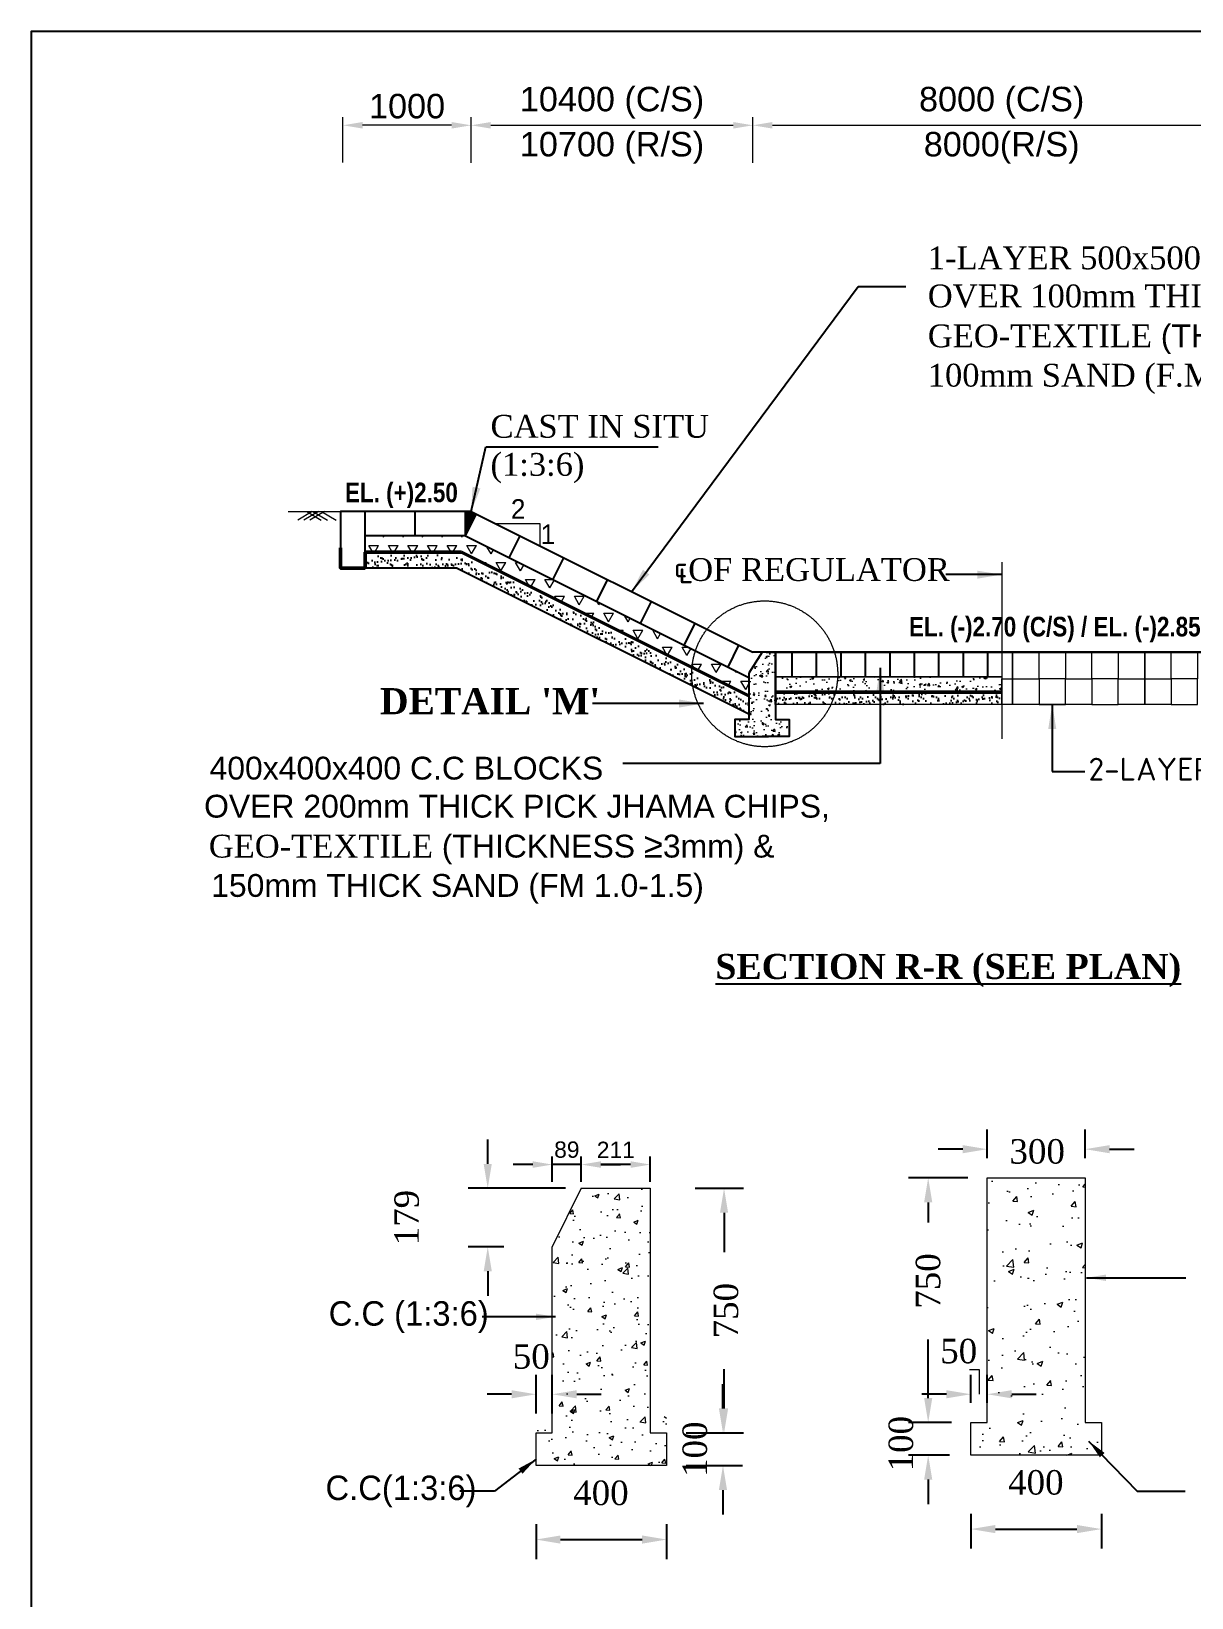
# Model space of a CAD drawing. Extents: x -426260 to 2055400, y -4304674 to -305611.
# Drawn here: x 1252806 to 1256362, y -1908443 to -1903641 of the extents above; entities that cross this region are included whole.
import ezdxf

# ---------------------------------------------------------------- set-up
doc = ezdxf.new("R2010")
doc.units = 0
doc.header["$LTSCALE"] = 300
doc.header["$MEASUREMENT"] = 0
doc.header["$PDMODE"] = 3
doc.linetypes.add('CENTER', pattern=[2, 1.25, -0.25, 0.25, -0.25])
doc.linetypes.add('DASHED', pattern=[0.75, 0.5, -0.25])
doc.layers.get('DEFPOINTS').update_dxf_attribs({"linetype": 'CONTINUOUS'})
doc.layers.add('Dim', color=7, linetype='CONTINUOUS', lineweight=9)
doc.layers.add('LINE', color=7, linetype='CONTINUOUS')
doc.styles.add('Arial', font='arial.ttf')
doc.styles.add('DIM', font='isocp3.shx')
doc.styles.add('style1', font='times.ttf')
doc.dimstyles.new('Dim_25', dxfattribs={"dimtxt": 50, "dimasz": 50, "dimexe": 25, "dimexo": 20, "dimgap": 20, "dimtad": 1, "dimdec": 0, "dimzin": 0, "dimdsep": 46, "dimtxsty": 'DIM', "dimcen": 0.09, "dimclrd": 5, "dimclre": 5, "dimclrt": 7, "dimadec": 0, "dimazin": 0, "dimtfac": 1, "dimtdec": 0, "dimtmove": 0, "dimatfit": 3, "dimfxl": 1, "dimtolj": 1, "dimtzin": 0, "dimarcsym": 0})
doc.dimstyles.get("Standard").update_dxf_attribs({"dimtxt": 75, "dimasz": 75, "dimexe": 60, "dimexo": 60, "dimgap": 100, "dimtad": 1, "dimdec": 0, "dimzin": 0, "dimdsep": 46, "dimtxsty": 'style1', "dimcen": 0.09, "dimclrd": 5, "dimclre": 5, "dimadec": 0, "dimazin": 0, "dimtfac": 1, "dimtdec": 0, "dimtofl": 0, "dimtmove": 0, "dimatfit": 3, "dimfxl": 1, "dimtolj": 1, "dimtzin": 0, "dimarcsym": 0})
pattern_1 = [(37.5, (1170992.226, -1892759.524), (-0.9449004, 28.9023565), [0, -22.8, 0, -25.5, 0, -24.375]), (7.5, (1170992.226, -1892759.524), (26.54665, 42.332191), [0, -12.3, 0, -20.55, 0, -7.875]), (327.5, (1170973.776, -1892759.524), (46.712128, 0.084886), [0, -7.5, 0, -27, 0, -35.25]), (317.5, (1170973.776, -1892759.524), (45.0919, 13.165133), [0, -3.75, 0, -17.7, 0, -20.25])]

# ---------------------------------------------------------------- blocks, each defined once
blk = doc.blocks.new('*D764')
at = {"layer": 'DEFPOINTS', "color": 0, "transparency": 16777216}
for p in [(1256035.4, -1907068.3), (1255735.4, -1907156.3), (1256035.4, -1907156.3)]:
    blk.add_point(p, dxfattribs=at)
at = {"layer": 'LINE', "color": 5, "lineweight": -2, "transparency": 16777216}
for p, q in [((1255735.4, -1907096.3), (1255735.4, -1907008.3)), ((1256035.4, -1907096.3), (1256035.4, -1907008.3)), ((1255660.4, -1907068.3), (1255585.4, -1907068.3)), ((1256110.4, -1907068.3), (1256185.4, -1907068.3))]:
    blk.add_line(p, q, dxfattribs=at)
at = {"layer": 'LINE', "color": 5, "transparency": 16777216}
for points in [[(1255660.4, -1907055.8), (1255660.4, -1907080.8), (1255735.4, -1907068.3)], [(1256110.4, -1907055.8), (1256110.4, -1907080.8), (1256035.4, -1907068.3)]]:
    blk.add_solid(points, dxfattribs=at)
at = {"layer": 'LINE', "color": 7, "lineweight": 9, "transparency": 16777216, "insert": (1255888.5, -1907075.6), "char_height": 75, "attachment_point": 5, "style": 'style1'}
blk.add_mtext('\\A1;300', dxfattribs=at)
blk = doc.blocks.new('*D765')
at = {"layer": 'DEFPOINTS', "color": 0, "transparency": 16777216}
for p in [(1255685.4, -1908126), (1256085.4, -1908126), (1256085.4, -1908233.1)]:
    blk.add_point(p, dxfattribs=at)
at = {"layer": 'LINE', "color": 5, "lineweight": -2, "transparency": 16777216}
for p, q in [((1255685.4, -1908186), (1255685.4, -1908293.1)), ((1256085.4, -1908186), (1256085.4, -1908293.1)), ((1255760.4, -1908233.1), (1256010.4, -1908233.1))]:
    blk.add_line(p, q, dxfattribs=at)
at = {"layer": 'LINE', "color": 5, "transparency": 16777216}
for points in [[(1255760.4, -1908220.6), (1255760.4, -1908245.6), (1255685.4, -1908233.1)], [(1256010.4, -1908220.6), (1256010.4, -1908245.6), (1256085.4, -1908233.1)]]:
    blk.add_solid(points, dxfattribs=at)
at = {"layer": 'LINE', "color": 7, "lineweight": 9, "transparency": 16777216, "insert": (1255884.4, -1908090.4), "char_height": 75, "attachment_point": 5, "style": 'style1'}
blk.add_mtext('\\A1;400', dxfattribs=at)
blk = doc.blocks.new('*D766')
at = {"layer": 'DEFPOINTS', "color": 0, "transparency": 16777216}
for p in [(1255685.4, -1907819.7), (1255685.4, -1907906.3), (1255735.4, -1907906.3)]:
    blk.add_point(p, dxfattribs=at)
at = {"layer": 'LINE', "color": 5, "lineweight": -2, "transparency": 16777216}
for p, q in [((1255685.4, -1907846.3), (1255685.4, -1907759.7)), ((1255735.4, -1907846.3), (1255735.4, -1907759.7)), ((1255610.4, -1907819.7), (1255535.4, -1907819.7)), ((1255810.4, -1907819.7), (1255885.4, -1907819.7))]:
    blk.add_line(p, q, dxfattribs=at)
at = {"layer": 'LINE', "color": 5, "transparency": 16777216}
for points in [[(1255610.4, -1907807.2), (1255610.4, -1907832.2), (1255685.4, -1907819.7)], [(1255810.4, -1907807.2), (1255810.4, -1907832.2), (1255735.4, -1907819.7)]]:
    blk.add_solid(points, dxfattribs=at)
at = {"layer": 'LINE', "color": 7, "lineweight": 9, "transparency": 16777216, "insert": (1255647.9, -1907687.8), "char_height": 75, "attachment_point": 5, "style": 'style1'}
blk.add_mtext('\\A1;50', dxfattribs=at)
blk = doc.blocks.new('*D767')
at = {"layer": 'DEFPOINTS', "color": 0, "transparency": 16777216}
for p in [(1255679.9, -1907906.3), (1255554.4, -1908006.3), (1255679.9, -1908006.3)]:
    blk.add_point(p, dxfattribs=at)
at = {"layer": 'LINE', "color": 5, "lineweight": -2, "transparency": 16777216}
for p, q in [((1255554.4, -1907831.3), (1255554.4, -1907756.3)), ((1255619.9, -1907906.3), (1255494.4, -1907906.3)), ((1255619.9, -1908006.3), (1255494.4, -1908006.3)), ((1255554.4, -1908081.3), (1255554.4, -1908156.3))]:
    blk.add_line(p, q, dxfattribs=at)
at = {"layer": 'LINE', "color": 5, "transparency": 16777216}
for points in [[(1255541.9, -1907831.3), (1255566.9, -1907831.3), (1255554.4, -1907906.3)], [(1255541.9, -1908081.3), (1255566.9, -1908081.3), (1255554.4, -1908006.3)]]:
    blk.add_solid(points, dxfattribs=at)
at = {"layer": 'LINE', "color": 7, "lineweight": 9, "transparency": 16777216, "insert": (1255471.1, -1907971.2), "char_height": 75, "attachment_point": 5, "rotation": 90, "style": 'style1'}
blk.add_mtext('\\A1;100', dxfattribs=at)
blk = doc.blocks.new('*D768')
at = {"layer": 'DEFPOINTS', "color": 0, "transparency": 16777216}
for p in [(1254779.8, -1907188.3), (1254928.8, -1907188.3), (1254829.8, -1907938.3)]:
    blk.add_point(p, dxfattribs=at)
at = {"layer": 'LINE', "color": 5, "lineweight": -2, "transparency": 16777216}
for p, q in [((1254839.8, -1907188.3), (1254988.8, -1907188.3)), ((1254928.8, -1907263.3), (1254928.8, -1907384.3)), ((1254928.8, -1907863.3), (1254928.8, -1907742.4)), ((1254889.8, -1907938.3), (1254988.8, -1907938.3))]:
    blk.add_line(p, q, dxfattribs=at)
at = {"layer": 'LINE', "color": 5, "transparency": 16777216}
for points in [[(1254916.3, -1907263.3), (1254941.3, -1907263.3), (1254928.8, -1907188.3)], [(1254916.3, -1907863.3), (1254941.3, -1907863.3), (1254928.8, -1907938.3)]]:
    blk.add_solid(points, dxfattribs=at)
at = {"layer": 'LINE', "color": 7, "lineweight": 9, "transparency": 16777216, "insert": (1254935, -1907563.3), "char_height": 75, "attachment_point": 5, "rotation": 90, "style": 'style1'}
blk.add_mtext('\\A1;750', dxfattribs=at)
blk = doc.blocks.new('*D769')
at = {"layer": 'DEFPOINTS', "color": 0, "transparency": 16777216}
for p in [(1254752.5, -1907938.3), (1254752.5, -1908038.3), (1254925.5, -1908038.3)]:
    blk.add_point(p, dxfattribs=at)
at = {"layer": 'LINE', "color": 5, "lineweight": -2, "transparency": 16777216}
for p, q in [((1254925.5, -1907863.3), (1254925.5, -1907788.3)), ((1254812.5, -1907938.3), (1254985.5, -1907938.3)), ((1254812.5, -1908038.3), (1254985.5, -1908038.3)), ((1254925.5, -1908113.3), (1254925.5, -1908188.3))]:
    blk.add_line(p, q, dxfattribs=at)
at = {"layer": 'LINE', "color": 5, "transparency": 16777216}
for points in [[(1254913, -1907863.3), (1254938, -1907863.3), (1254925.5, -1907938.3)], [(1254913, -1908113.3), (1254938, -1908113.3), (1254925.5, -1908038.3)]]:
    blk.add_solid(points, dxfattribs=at)
at = {"layer": 'LINE', "color": 7, "lineweight": 9, "transparency": 16777216, "insert": (1254839.5, -1907988.3), "char_height": 75, "attachment_point": 5, "rotation": 90, "style": 'style1'}
blk.add_mtext('\\A1;100', dxfattribs=at)
blk = doc.blocks.new('*D770')
at = {"layer": 'DEFPOINTS', "color": 0, "transparency": 16777216}
for p in [(1254402.5, -1907819.8), (1254352.5, -1907938.3), (1254402.5, -1907938.3)]:
    blk.add_point(p, dxfattribs=at)
at = {"layer": 'LINE', "color": 5, "lineweight": -2, "transparency": 16777216}
for p, q in [((1254352.5, -1907878.3), (1254352.5, -1907759.8)), ((1254402.5, -1907878.3), (1254402.5, -1907759.8)), ((1254277.5, -1907819.8), (1254202.5, -1907819.8)), ((1254477.5, -1907819.8), (1254552.5, -1907819.8))]:
    blk.add_line(p, q, dxfattribs=at)
at = {"layer": 'LINE', "color": 5, "transparency": 16777216}
for points in [[(1254277.5, -1907807.3), (1254277.5, -1907832.3), (1254352.5, -1907819.8)], [(1254477.5, -1907807.3), (1254477.5, -1907832.3), (1254402.5, -1907819.8)]]:
    blk.add_solid(points, dxfattribs=at)
at = {"layer": 'LINE', "color": 7, "lineweight": 9, "transparency": 16777216, "insert": (1254338.1, -1907704.3), "char_height": 75, "attachment_point": 5, "style": 'style1'}
blk.add_mtext('\\A1;50', dxfattribs=at)
blk = doc.blocks.new('*D771')
at = {"layer": 'DEFPOINTS', "color": 0, "ltscale": 50, "transparency": 16777216}
for p in [(1254491.4, -1907115.4), (1254491.4, -1907188.3), (1254702.5, -1907188.3)]:
    blk.add_point(p, dxfattribs=at)
at = {"layer": 'Dim', "color": 5, "lineweight": -2, "ltscale": 50, "transparency": 16777216}
for p, q in [((1254491.4, -1907168.3), (1254491.4, -1907090.4)), ((1254642.5, -1907115.4), (1254551.4, -1907115.4)), ((1254702.5, -1907168.3), (1254702.5, -1907090.4))]:
    blk.add_line(p, q, dxfattribs=at)
at = {"layer": 'Dim', "color": 5, "ltscale": 50, "transparency": 16777216}
for points in [[(1254551.4, -1907105.4), (1254551.4, -1907125.4), (1254491.4, -1907115.4)], [(1254642.5, -1907105.4), (1254642.5, -1907125.4), (1254702.5, -1907115.4)]]:
    blk.add_solid(points, dxfattribs=at)
at = {"layer": 'Dim', "color": 7, "ltscale": 50, "transparency": 16777216, "insert": (1254597, -1907070.3), "char_height": 50, "attachment_point": 5, "style": 'Arial'}
blk.add_mtext('\\A1;211', dxfattribs=at)
blk = doc.blocks.new('*D772')
at = {"layer": 'DEFPOINTS', "color": 0, "ltscale": 50, "transparency": 16777216}
for p in [(1254402.5, -1907115.4), (1254402.5, -1907188.3), (1254491.4, -1907188.3)]:
    blk.add_point(p, dxfattribs=at)
at = {"layer": 'Dim', "color": 5, "lineweight": -2, "ltscale": 50, "transparency": 16777216}
for p, q in [((1254342.5, -1907115.4), (1254282.5, -1907115.4)), ((1254402.5, -1907168.3), (1254402.5, -1907090.4)), ((1254491.4, -1907115.4), (1254402.5, -1907115.4)), ((1254491.4, -1907168.3), (1254491.4, -1907090.4)), ((1254551.4, -1907115.4), (1254611.4, -1907115.4))]:
    blk.add_line(p, q, dxfattribs=at)
at = {"layer": 'Dim', "color": 5, "ltscale": 50, "transparency": 16777216}
for points in [[(1254342.5, -1907105.4), (1254342.5, -1907125.4), (1254402.5, -1907115.4)], [(1254551.4, -1907105.4), (1254551.4, -1907125.4), (1254491.4, -1907115.4)]]:
    blk.add_solid(points, dxfattribs=at)
at = {"layer": 'Dim', "color": 7, "ltscale": 50, "transparency": 16777216, "insert": (1254447, -1907069.9), "char_height": 50, "attachment_point": 5, "style": 'Arial'}
blk.add_mtext('\\A1;89', dxfattribs=at)
blk = doc.blocks.new('*D773')
at = {"layer": 'DEFPOINTS', "color": 0, "transparency": 16777216}
for p in [(1254503.2, -1907188.3), (1254204.6, -1907367.8), (1254314.3, -1907367.8)]:
    blk.add_point(p, dxfattribs=at)
at = {"layer": 'LINE', "color": 5, "lineweight": -2, "transparency": 16777216}
for p, q in [((1254204.6, -1907113.3), (1254204.6, -1907038.3)), ((1254443.2, -1907188.3), (1254144.6, -1907188.3)), ((1254254.3, -1907367.8), (1254144.6, -1907367.8)), ((1254204.6, -1907442.8), (1254204.6, -1907517.8))]:
    blk.add_line(p, q, dxfattribs=at)
at = {"layer": 'LINE', "color": 5, "transparency": 16777216}
for points in [[(1254192.1, -1907113.3), (1254217.1, -1907113.3), (1254204.6, -1907188.3)], [(1254192.1, -1907442.8), (1254217.1, -1907442.8), (1254204.6, -1907367.8)]]:
    blk.add_solid(points, dxfattribs=at)
at = {"layer": 'LINE', "color": 7, "lineweight": 9, "transparency": 16777216, "insert": (1253956.4, -1907278.1), "char_height": 75, "attachment_point": 5, "rotation": 90, "style": 'style1'}
blk.add_mtext('\\A1;179', dxfattribs=at)
blk = doc.blocks.new('*D796')
at = {"layer": 'DEFPOINTS', "color": 0, "transparency": 16777216}
for p in [(1255554.4, -1907156.3), (1255735.4, -1907156.3), (1255685.4, -1907906.3)]:
    blk.add_point(p, dxfattribs=at)
at = {"layer": 'LINE', "color": 5, "lineweight": -2, "transparency": 16777216}
for p, q in [((1255675.4, -1907156.3), (1255494.4, -1907156.3)), ((1255554.4, -1907231.3), (1255554.4, -1907293.4)), ((1255554.4, -1907831.3), (1255554.4, -1907651.4)), ((1255625.4, -1907906.3), (1255494.4, -1907906.3))]:
    blk.add_line(p, q, dxfattribs=at)
at = {"layer": 'LINE', "color": 5, "transparency": 16777216}
for points in [[(1255541.9, -1907231.3), (1255566.9, -1907231.3), (1255554.4, -1907156.3)], [(1255541.9, -1907831.3), (1255566.9, -1907831.3), (1255554.4, -1907906.3)]]:
    blk.add_solid(points, dxfattribs=at)
at = {"layer": 'LINE', "color": 7, "lineweight": 9, "transparency": 16777216, "insert": (1255554.4, -1907472.4), "char_height": 75, "attachment_point": 5, "rotation": 90, "style": 'style1'}
blk.add_mtext('\\A1;750', dxfattribs=at)
blk = doc.blocks.new('*D799')
at = {"layer": 'DEFPOINTS', "color": 0, "transparency": 16777216}
for p in [(1254352.5, -1908158), (1254752.5, -1908158), (1254752.5, -1908265.2)]:
    blk.add_point(p, dxfattribs=at)
at = {"layer": 'LINE', "color": 5, "lineweight": -2, "transparency": 16777216}
for p, q in [((1254352.5, -1908218), (1254352.5, -1908325.2)), ((1254752.5, -1908218), (1254752.5, -1908325.2)), ((1254427.5, -1908265.2), (1254677.5, -1908265.2))]:
    blk.add_line(p, q, dxfattribs=at)
at = {"layer": 'LINE', "color": 5, "transparency": 16777216}
for points in [[(1254427.5, -1908252.7), (1254427.5, -1908277.7), (1254352.5, -1908265.2)], [(1254677.5, -1908252.7), (1254677.5, -1908277.7), (1254752.5, -1908265.2)]]:
    blk.add_solid(points, dxfattribs=at)
at = {"layer": 'LINE', "color": 7, "lineweight": 9, "transparency": 16777216, "insert": (1254551.5, -1908122.5), "char_height": 75, "attachment_point": 5, "style": 'style1'}
blk.add_mtext('\\A1;400', dxfattribs=at)

msp = doc.modelspace()

# ---------------------------------------------------------------- hatches: boundary and pattern name
at = {"layer": 'LINE', "lineweight": 9}
h = msp.add_hatch(dxfattribs=at)
h.set_pattern_fill('ANSI31', color=3)
h.set_pattern_definition([(45, (1170992.22616, -1892759.52385), (-0.08838834765, 0.08838834765), [])])
h.paths.add_polyline_path([(1254169.6, -1905120.9), (1254153.7, -1905113), (1254136, -1905113), (1254136, -1905188)])
h = msp.add_hatch(dxfattribs=at)
h.set_pattern_fill('TRIANG', color=256, scale=160, style=0)
h.set_pattern_definition([(60, (460955.015, -429432.083), (-30, 51.9615242), [30, -30]), (120, (460955.015, -429432.083), (-60, 3e-08), [30, -30]), (0, (460940.015, -429406.1), (30, 51.9615242), [30, -30])])
h.paths.add_polyline_path([(1254136, -1905188), (1254858.5, -1905549.2, 0.056285), (1254832.9, -1905592.3), (1254124.2, -1905238), (1253828.8, -1905238), (1253828.8, -1905188)])
edge = h.paths.add_edge_path()
edge.add_line((1255005, -1905678.4), (1255005, -1905622.5))
edge.add_line((1255005, -1905622.5), (1254858.5, -1905549.2))
edge.add_arc((1255036.5, -1905684.2), 223.4, 142.8336, 155.7195)
edge.add_line((1254832.9, -1905592.3), (1255005, -1905678.4))
at = {"layer": 'LINE'}
h = msp.add_hatch(dxfattribs=at)
h.set_pattern_fill('AR-SAND', color=256, scale=15, style=0)
h.set_pattern_definition(pattern_1)
h.paths.add_polyline_path([(1254120.3, -1905246.7), (1253828.8, -1905246.7), (1253828.8, -1905286.7), (1254110.8, -1905286.7), (1254841.7, -1905652.2, -0.057486), (1254831, -1905602.1)])
at = {"layer": 'LINE', "lineweight": 9}
h = msp.add_hatch(dxfattribs=at)
h.set_pattern_fill('AR-CONC', color=1, scale=8)
h.set_pattern_definition([(50, (1170979.99, -1892759.524), (57.380815, -5.02017), [6, -66]), (355, (1170979.99, -1892759.524), (-11.100107, 60.17537), [4.8, -52.8]), (100.451444, (1170984.774, -1892759.94), (46.280708, 55.1552), [5.099215, -56.09137]), (46.1842, (1170979.99, -1892743.524), (85.379306, -13.24154), [9, -99]), (96.63564, (1170987.11, -1892744.63), (74.772956, 77.92949), [7.64883, -84.1371]), (351.18416, (1170979.99, -1892743.52), (74.77296, 77.92949), [7.2, -79.2]), (21, (1170987.99, -1892747.524), (47.752564, -32.20951), [6, -66]), (326, (1170987.99, -1892747.524), (19.465227, 58.012004), [4.8, -52.8]), (71.451445, (1170991.97, -1892750.21), (67.21779, 25.802492), [5.099215, -56.09137]), (37.5, (1170979.992, -1892759.524), (0.9727884, 26.6315083), [0, -52.16, 0, -53.6, 0, -53]), (7.5, (1170979.992, -1892759.524), (21.045563, 31.552937), [0, -30.56, 0, -50.96, 0, -20.2]), (327.5, (1170962.152, -1892759.524), (42.705795, -1.80439), [0, -20, 0, -62.4, 0, -82.8]), (317.5, (1170954.15, -1892759.524), (46.654894, 8.008399), [0, -26, 0, -41.44, 0, -58.8])])
h.paths.add_polyline_path([(1255005, -1905608.6), (1255045.5, -1905544.8), (1255086, -1905544.8), (1255086, -1905750.4), (1255128.7, -1905750.4), (1255128.7, -1905802.6), (1255045.5, -1905802.6), (1254962.3, -1905802.6), (1254962.3, -1905750.4), (1255005, -1905750.4)])
at = {"layer": 'LINE'}
h = msp.add_hatch(dxfattribs=at)
h.set_pattern_fill('AR-SAND', color=256, scale=15, style=0)
h.set_pattern_definition(pattern_1)
h.paths.add_polyline_path([(1254831, -1905602.1, 0.057486), (1254841.7, -1905652.2), (1254997.2, -1905729.9), (1254997.2, -1905704.6), (1255017.2, -1905704.6), (1255017.2, -1905695.2)])
at = {"layer": 'LINE', "lineweight": 9}
h = msp.add_hatch(dxfattribs=at)
h.set_pattern_fill('AR-CONC', color=1, scale=8)
h.set_pattern_definition([(50, (1175242.57, -1892759.524), (57.380815, -5.02017), [6, -66]), (355, (1175242.57, -1892759.524), (-11.100107, 60.17537), [4.8, -52.8]), (100.451444, (1175247.35, -1892759.94), (46.280708, 55.1552), [5.099215, -56.09137]), (46.1842, (1175242.57, -1892743.524), (85.379306, -13.24154), [9, -99]), (96.63564, (1175249.68, -1892744.63), (74.772956, 77.92949), [7.64883, -84.1371]), (351.18416, (1175242.57, -1892743.52), (74.77296, 77.92949), [7.2, -79.2]), (21, (1175250.57, -1892747.524), (47.752564, -32.20951), [6, -66]), (326, (1175250.57, -1892747.524), (19.465227, 58.012004), [4.8, -52.8]), (71.451445, (1175254.55, -1892750.21), (67.21779, 25.802492), [5.099215, -56.09137]), (37.5, (1175242.568, -1892759.524), (0.9727884, 26.6315083), [0, -52.16, 0, -53.6, 0, -53]), (7.5, (1175242.568, -1892759.524), (21.045563, 31.552937), [0, -30.56, 0, -50.96, 0, -20.2]), (327.5, (1175224.728, -1892759.524), (42.705795, -1.80439), [0, -20, 0, -62.4, 0, -82.8]), (317.5, (1175216.728, -1892759.524), (46.654894, 8.008399), [0, -26, 0, -41.44, 0, -58.8])])
h.paths.add_polyline_path([(1255779.6, -1905666.8), (1255779.6, -1905619.8), (1255086, -1905619.8), (1255086, -1905666.8)])
at = {"layer": 'LINE'}
h = msp.add_hatch(dxfattribs=at)
h.set_pattern_fill('AR-SAND', color=256, scale=15, style=0)
h.set_pattern_definition([(37.5, (1169542.998, -1892759.524), (-0.9449004, 28.9023565), [0, -22.8, 0, -25.5, 0, -24.375]), (7.5, (1169543, -1892759.524), (26.54665, 42.332191), [0, -12.3, 0, -20.55, 0, -7.875]), (327.5, (1169524.548, -1892759.524), (46.712128, 0.084886), [0, -7.5, 0, -27, 0, -35.25]), (317.5, (1169524.55, -1892759.524), (45.091899, 13.165133), [0, -3.75, 0, -17.7, 0, -20.25])])
h.paths.add_polyline_path([(1255779.6, -1905704.6), (1255779.6, -1905666.8), (1255086, -1905666.8), (1255086, -1905704.6)])
at = {"layer": 'LINE', "lineweight": 9}
h = msp.add_hatch(dxfattribs=at)
h.set_pattern_fill('AR-CONC', color=256, scale=25, style=0)
h.set_pattern_definition([(50, (1180056.71, -1891534.22), (179.31505, -15.68803), [18.75, -206.25]), (355, (1180056.7, -1891534.22), (-34.68783, 188.04803), [15, -165]), (100.4514, (1180071.65, -1891535.52), (144.62735, 172.3599), [15.93505, -175.28553]), (46.1842, (1180056.7, -1891484.22), (266.81026, -41.37975), [28.125, -309.375]), (96.6356, (1180078.94, -1891487.66), (233.6657, 243.5295), [23.9026, -262.92825]), (351.1842, (1180056.7, -1891484.22), (233.6655, 243.52965), [22.5, -247.5]), (21, (1180081.71, -1891496.72), (149.22676, -100.65472), [18.75, -206.25]), (326, (1180081.7, -1891496.72), (60.82883, 181.2875), [15, -165]), (71.4514, (1180094.14, -1891505.1), (210.05566, 80.63262), [15.93505, -175.28553]), (37.5, (1180056.71, -1891534.216), (3.039964, 83.223463), [0, -163, 0, -167.5, 0, -165.625]), (7.5, (1180056.71, -1891534.22), (65.76738, 98.60293), [0, -95.5, 0, -159.25, 0, -63.125]), (327.5, (1180000.96, -1891534.216), (133.45561, -5.63872), [0, -62.5, 0, -195, 0, -258.75]), (317.5, (1179975.96, -1891534.22), (145.79654, 25.02625), [0, -81.25, 0, -129.5, 0, -183.75])])
h.paths.add_polyline_path([(1256035.4, -1907156.3), (1255735.4, -1907156.3), (1255735.4, -1907906.3), (1255685.4, -1907906.3), (1255685.4, -1908006.3), (1256085.4, -1908006.3), (1256085.4, -1907906.3), (1256035.4, -1907906.3)])
h = msp.add_hatch(dxfattribs=at)
h.set_pattern_fill('AR-CONC', color=2, scale=20, style=0)
h.set_pattern_definition([(50, (1179593, -1893167.46), (143.45204, -12.55043), [15, -165]), (355, (1179593, -1893167.46), (-27.75027, 150.43843), [12, -132]), (100.45144, (1179604.95, -1893168.5), (115.70177, 137.888), [12.74804, -140.22842]), (46.1842, (1179593, -1893127.46), (213.44827, -33.10386), [22.5, -247.5]), (96.63564, (1179610.79, -1893130.22), (186.9324, 194.8237), [19.12207, -210.34275]), (351.18416, (1179593, -1893127.46), (186.9324, 194.8237), [18, -198]), (21, (1179613, -1893137.46), (119.38141, -80.52378), [15, -165]), (326, (1179613, -1893137.46), (48.66307, 145.03), [12, -132]), (71.45144, (1179622.95, -1893144.17), (168.04448, 64.50623), [12.74804, -140.22842]), (37.5, (1179593, -1893167.46), (2.43197, 66.57877), [0, -130.4, 0, -134, 0, -132.5]), (7.5, (1179593, -1893167.46), (52.61391, 78.88234), [0, -76.4, 0, -127.4, 0, -50.5]), (327.5, (1179548.4, -1893167.46), (106.764487, -4.510974), [0, -50, 0, -156, 0, -207]), (317.5, (1179528.4, -1893167.46), (116.63723, 20.021), [0, -65, 0, -103.6, 0, -147])])
h.paths.add_polyline_path([(1254402.5, -1907367.8), (1254491.4, -1907188.3), (1254702.5, -1907188.3), (1254702.5, -1907888.3), (1254752.5, -1907888.3), (1254752.5, -1908038.3), (1254352.5, -1908038.3), (1254352.5, -1907888.3), (1254402.5, -1907888.3)])

# ---------------------------------------------------------------- linework, layer by layer
at = {"layer": 'Dim', "color": 5, "ltscale": 50}
for p, q in [((1253761, -1904042.5), (1253761, -1903903.9)), ((1254093.7, -1903928.9), (1253821, -1903928.9)), ((1254153.7, -1904042.5), (1254153.7, -1903903.9)), ((1254153.7, -1904043.9), (1254153.7, -1903903.9)), ((1254213.7, -1903928.9), (1254957.2, -1903928.9)), ((1255017.2, -1904043.9), (1255017.2, -1903903.9)), ((1255017.2, -1904043.9), (1255017.2, -1903903.9)), ((1255077.2, -1903928.9), (1256482, -1903928.9))]:
    msp.add_line(p, q, dxfattribs=at)
for points in [[(1255779.6, -1905625.7), (1255813.1, -1905625.7), (1255813.1, -1905544.8), (1255779.6, -1905544.8)], [(1255813.1, -1905625.7), (1255894.1, -1905625.7), (1255894.1, -1905544.8), (1255813.1, -1905544.8)], [(1255975.1, -1905625.7), (1255894.1, -1905625.7), (1255894.1, -1905544.8), (1255975.1, -1905544.8)], [(1255975.1, -1905625.7), (1256056.1, -1905625.7), (1256056.1, -1905544.8), (1255975.1, -1905544.8)], [(1256137.1, -1905625.7), (1256056.1, -1905625.7), (1256056.1, -1905544.8), (1256137.1, -1905544.8)], [(1256137.1, -1905625.7), (1256218.1, -1905625.7), (1256218.1, -1905544.8), (1256137.1, -1905544.8)], [(1256218.1, -1905625.7), (1256299, -1905625.7), (1256299, -1905544.8), (1256218.1, -1905544.8)], [(1256380, -1905625.7), (1256299, -1905625.7), (1256299, -1905544.8), (1256380, -1905544.8)], [(1255779.6, -1905625.7), (1255813.1, -1905625.7), (1255813.1, -1905704.6), (1255779.6, -1905704.6)], [(1255813.1, -1905625.7), (1255894.1, -1905625.7), (1255894.1, -1905704.6), (1255813.1, -1905704.6)], [(1255975.1, -1905625.7), (1255894.1, -1905625.7), (1255894.1, -1905704.6), (1255975.1, -1905704.6)], [(1255975.1, -1905625.7), (1256056.1, -1905625.7), (1256056.1, -1905704.6), (1255975.1, -1905704.6)], [(1256137.1, -1905625.7), (1256056.1, -1905625.7), (1256056.1, -1905704.6), (1256137.1, -1905704.6)], [(1256137.1, -1905625.7), (1256218.1, -1905625.7), (1256218.1, -1905704.6), (1256137.1, -1905704.6)], [(1256218.1, -1905625.7), (1256299, -1905625.7), (1256299, -1905704.6), (1256218.1, -1905704.6)], [(1256380, -1905625.7), (1256299, -1905625.7), (1256299, -1905704.6), (1256380, -1905704.6)]]:
    msp.add_lwpolyline(points, close=True, dxfattribs=at)
for points in [[(1253821, -1903918.9), (1253821, -1903938.9), (1253761, -1903928.9)], [(1254093.7, -1903918.9), (1254093.7, -1903938.9), (1254153.7, -1903928.9)], [(1254213.7, -1903918.9), (1254213.7, -1903938.9), (1254153.7, -1903928.9)], [(1254957.2, -1903918.9), (1254957.2, -1903938.9), (1255017.2, -1903928.9)], [(1255077.2, -1903918.9), (1255077.2, -1903938.9), (1255017.2, -1903928.9)]]:
    msp.add_solid(points, dxfattribs=at)
at = {"layer": 'LINE', "lineweight": 13}
msp.add_line((1253593.3, -1905113), (1253828.8, -1905113), dxfattribs=at)
at = {"layer": 'LINE', "color": 8, "lineweight": 13}
for p, q in [((1253667, -1905113), (1253622.5, -1905139.3)), ((1253685.6, -1905113), (1253641.1, -1905139.3)), ((1253650, -1905113), (1253694.5, -1905139.3)), ((1253704.2, -1905113), (1253659.7, -1905139.3)), ((1253668.6, -1905113), (1253713.1, -1905139.3)), ((1253695.5, -1905113), (1253740, -1905139.3))]:
    msp.add_line(p, q, dxfattribs=at)
at = {"layer": 'LINE'}
for p, q in [((1254153.7, -1905113), (1253828.8, -1905113)), ((1253828.8, -1905286.7), (1253828.8, -1905113)), ((1253828.8, -1905188), (1253828.8, -1905113)), ((1253982.4, -1905188), (1253982.4, -1905113)), ((1254136, -1905188), (1254136, -1905113)), ((1254136, -1905188), (1254136, -1905113)), ((1254136, -1905188), (1254169.6, -1905120.9)), ((1254153.7, -1905113), (1255017.2, -1905544.8)), ((1254136, -1905188), (1253828.8, -1905188)), ((1254136, -1905188), (1255005, -1905622.5)), ((1254270.2, -1905255.1), (1254303.7, -1905188)), ((1254110.8, -1905286.7), (1253828.8, -1905286.7)), ((1254110.8, -1905286.7), (1255005, -1905733.8)), ((1254404.4, -1905322.2), (1254437.9, -1905255.1)), ((1254538.5, -1905389.3), (1254572.1, -1905322.2)), ((1254672.7, -1905456.3), (1254706.2, -1905389.3)), ((1254806.9, -1905523.4), (1254840.4, -1905456.3)), ((1254941, -1905590.5), (1254974.6, -1905523.4)), ((1256501.5, -1905544.8), (1255017.2, -1905544.8)), ((1255057.7, -1905544.8), (1256542, -1905544.8)), ((1255086, -1905704.6), (1255086, -1905544.8)), ((1255086, -1905544.8), (1255086, -1905704.6)), ((1255086, -1905619.8), (1255086, -1905544.8)), ((1255137.5, -1905619.8), (1255137.5, -1905544.8)), ((1255212.5, -1905619.8), (1255212.5, -1905544.8)), ((1255287.5, -1905619.8), (1255287.5, -1905544.8)), ((1255362.5, -1905619.8), (1255362.5, -1905544.8)), ((1255437.5, -1905619.8), (1255437.5, -1905544.8)), ((1255512.5, -1905619.8), (1255512.5, -1905544.8)), ((1255587.5, -1905619.8), (1255587.5, -1905544.8)), ((1255662.5, -1905619.8), (1255662.5, -1905544.8)), ((1255737.5, -1905619.8), (1255737.5, -1905544.8)), ((1255737.5, -1905619.8), (1255737.5, -1905544.8))]:
    msp.add_line(p, q, dxfattribs=at)
at = {"layer": 'LINE', "color": 13, "lineweight": 50}
for q in [(1253828.8, -1905238), (1255005, -1905678.4)]:
    msp.add_line((1254124.2, -1905238), q, dxfattribs=at)
at = {"layer": 'LINE', "lineweight": 9}
for p, q in [((1255086, -1905619.8), (1255779.6, -1905619.8)), ((1255086, -1905619.8), (1255086, -1905619.8)), ((1255779.6, -1905666.8), (1255086, -1905666.8)), ((1255106, -1905704.6), (1255086, -1905704.6)), ((1255975.1, -1905704.6), (1255106, -1905704.6)), ((1255735.4, -1907906.3), (1255735.4, -1907156.3)), ((1255735.4, -1907156.3), (1256035.4, -1907156.3)), ((1256035.4, -1907156.3), (1256035.4, -1907906.3)), ((1254491.4, -1907188.3), (1254402.5, -1907367.8)), ((1255685.4, -1908006.3), (1255685.4, -1907906.3)), ((1255685.4, -1907906.3), (1255735.4, -1907906.3)), ((1256035.4, -1907906.3), (1256085.4, -1907906.3)), ((1256085.4, -1907906.3), (1256085.4, -1908006.3)), ((1256085.4, -1908006.3), (1255685.4, -1908006.3))]:
    msp.add_line(p, q, dxfattribs=at)
at = {"layer": 'LINE', "color": 5, "lineweight": 9}
for p, q in [((1255680.6, -1907744.1), (1255710.7, -1907744.1)), ((1255710.7, -1907744.1), (1255710.7, -1907819.3))]:
    msp.add_line(p, q, dxfattribs=at)
at = {"layer": 'LINE'}
for points in [[(1266304.4, -1913186.2), (1252805.9, -1913186.2), (1252805.9, -1903640.8), (1266304.4, -1903640.8)], [(1253828.8, -1905113), (1253753.8, -1905113), (1253753.8, -1905286.7), (1253828.8, -1905286.7)]]:
    msp.add_lwpolyline(points, close=True, dxfattribs=at)
at = {"layer": 'LINE', "color": 0, "lineweight": 9}
msp.add_lwpolyline([(1254226.6, -1905149.4), (1254364.6, -1905149.4), (1254364.6, -1905218.4)], dxfattribs=at)
at = {"layer": 'LINE', "color": 13, "lineweight": 50}
for points in [[(1253753.8, -1905224.2), (1253753.8, -1905286.7), (1253828.8, -1905286.7)], [(1253828.8, -1905238), (1253828.8, -1905286.7)], [(1255086, -1905666.8), (1255779.6, -1905666.8)]]:
    msp.add_lwpolyline(points, dxfattribs=at)
at = {"layer": 'LINE', "color": 1, "linetype": 'CENTER', "lineweight": 9, "ltscale": 200}
msp.add_lwpolyline([(1255779.6, -1905268.1), (1255779.6, -1905810.1)], dxfattribs=at)
at = {"layer": 'LINE'}
for points in [[(1255045.5, -1905544.8), (1255005, -1905608.6)], [(1255086, -1905544.8), (1255086, -1905750.4), (1255128.7, -1905750.4), (1255128.7, -1905802.6), (1255045.5, -1905802.6)], [(1255005, -1905608.6), (1255005, -1905750.4), (1254962.3, -1905750.4), (1254962.3, -1905802.6), (1255065.5, -1905802.6)]]:
    msp.add_lwpolyline(points, dxfattribs=at)
at = {"layer": 'LINE', "lineweight": 9}
for points in [[(1255779.6, -1905619.8), (1255086, -1905619.8), (1255086, -1905666.8), (1255779.6, -1905666.8)], [(1254491.4, -1907188.3), (1254702.5, -1907188.3), (1254702.5, -1907938.3), (1254752.5, -1907938.3), (1254752.5, -1908038.3)], [(1254752.5, -1908038.3), (1254352.5, -1908038.3), (1254352.5, -1907938.3), (1254402.5, -1907938.3), (1254402.5, -1907367.8)]]:
    msp.add_lwpolyline(points, dxfattribs=at)
at = {"layer": 'LINE', "color": 1, "linetype": 'DASHED', "lineweight": 9, "ltscale": 400}
msp.add_circle((1255053.5, -1905610.7), 223.6, dxfattribs=at)

# ---------------------------------------------------------------- texts
at = {"layer": 'Dim', "color": 7, "ltscale": 50, "char_height": 50, "attachment_point": 5, "style": 'Arial'}
for s, insert in [('\\A1;{\\H1.5x;1000}', (1253957.4, -1903870.6)), ('\\A1;{\\H1.5x;10400 (C/S)}', (1254585.5, -1903859.8)), ('\\A1;{\\H1.5x;8000 (C/S)}', (1255779.6, -1903859.8)), ('\\A1;{\\H1.5x;10700 (R/S)}', (1254585.5, -1903998.1)), ('\\A1;{\\H1.5x;8000(R/S)}', (1255779.6, -1903998.1))]:
    msp.add_mtext(s, dxfattribs=dict(at, insert=insert))
at = {"layer": 'LINE', "color": 0, "char_height": 70, "attachment_point": 4}
for s, insert, width in [('{\\fTimes New Roman|b0|i0|c0|p18;1-LAYER 500x500x200 C.C BLOCKS\\POVER 100mm THICK PICK JHAMA CHIPS,\\PGEO-TEXTILE\\fArial|b0|i0|c0|p34; \\C7;(THICKNESS \\H1.083x;\\C0;≥\\H0.9231x;\\C7;3mm)\\C0; \\fTimes New Roman|b0|i0|c0|p18;& \\P100mm SAND (F.M 1.00-1.50)}', (1255553.2, -1904526.6), 1981.072), ('{\\fTimes New Roman|b0|i0|c0|p18;CAST IN SITU\\P(1:3:6)}', (1254213.1, -1904921.6), 1833.557), ('{\\fArial|b0|i0|c0|p34;                 400x400x400 C.C BLOCKS\\P\\pi445.2;OVER 200mm THICK PICK JHAMA CHIPS,\\P\\pi195.3;\\fTimes New Roman|b0|i0|c0|p18;          GEO-TEXTILE\\fArial|b0|i0|c0|p34; \\C7;(THICKNESS \\H1.083x;\\C0;≥\\H0.9231x;\\C7;3mm)\\C0; & \\P          150mm THICK SAND (FM 1.0-1.5)}', (1252890.1, -1906090.3), 3327.838)]:
    msp.add_mtext(s, dxfattribs=dict(at, insert=insert, width=width))
at = {"layer": 'LINE', "color": 4}
for s, insert, char_height, width, attachment_point in [('\\pi-120,l180,t180,240;{\\fArial Narrow|b1|i0|c0|p34;\\C6;EL.^I(+)2.50}', (1253910.1, -1905063.7), 60, 709.959, 5), ('{\\fArial Narrow|b1|i0|c0|p34; }2', (1254288.3, -1905105.3), 60, 99.626, 5), ('{\\fArial Narrow|b1|i0|c0|p34; }1', (1254379.3, -1905182.9), 60, 92.485, 5), ('\\pi-120,l180,t180,240;{\\fArial Narrow|b1|i0|c0|p34;\\C6;EL.^I(-)2.70 (C/S) / EL. (-)2.85 (R/S)}', (1256002.2, -1905475.1), 60, 1303.807, 5), ("{\\fTimes New Roman|b1|i0|c0|p18;\\C6;DETAIL 'M'}", (1253874.7, -1905694.7), 80, 776.118, 4)]:
    msp.add_mtext(s, dxfattribs=dict(at, insert=insert, char_height=char_height, width=width, attachment_point=attachment_point))
at = {"layer": 'LINE', "color": 0, "char_height": 70, "attachment_point": 4}
for s, insert in [('{\\fISOCPEUR|b0|i0|c0|p34;℄\\fTimes New Roman|b0|i0|c0|p18;OF REGULATOR}', (1254774.5, -1905294.5)), ('{\\fISOCPEUR|b0|i0|c0|p34;2-LAYER \\fArial|b0|i0|c0|p34;350\\fISOCPEUR|b0|i0|c0|p34;x\\fArial|b0|i0|c0|p34;350\\fISOCPEUR|b0|i0|c0|p34;x\\fArial|b0|i0|c0|p34;350}', (1256045.7, -1905903.6))]:
    msp.add_mtext(s, dxfattribs=dict(at, insert=insert))
at = {"layer": 'LINE', "color": 6, "insert": (1255616, -1906520.5), "char_height": 76.8, "width": 2635.818, "attachment_point": 5}
msp.add_mtext('{\\fTimes New Roman|b1|i0|c0|p18;\\LSECTION R-R (SEE PLAN)}', dxfattribs=at)
at = {"layer": 'LINE', "color": 7, "insert": (1253948.5, -1907583.2), "char_height": 75, "attachment_point": 5}
msp.add_mtext(' C.C (1:3:6) ^I', dxfattribs=at)
at = {"layer": 'LINE', "color": 7, "insert": (1253938.8, -1908117.9), "char_height": 75, "width": 767.206, "attachment_point": 5}
msp.add_mtext('C.C(1:3:6)^I', dxfattribs=at)

# ---------------------------------------------------------------- dimensions: what is measured, and where the dimension line sits
at = {"layer": 'Dim', "ltscale": 50}
dim = msp.add_linear_dim(base=(1254402.5, -1907115.4), p1=(1254491.4, -1907188.3), p2=(1254402.5, -1907188.3), angle=180, dimstyle='Dim_25', override={"dimasz": 60, "dimtxsty": 'Arial'}, dxfattribs=at)
dim.commit()
dim.dimension.update_dxf_attribs({"geometry": '*D772', "text_midpoint": (1254447, -1907115.4), "dimtype": 160})
dim = msp.add_linear_dim(base=(1254491.4, -1907115.4), p1=(1254702.5, -1907188.3), p2=(1254491.4, -1907188.3), angle=180, dimstyle='Dim_25', override={"dimasz": 60, "dimtxsty": 'Arial'}, dxfattribs=at)
dim.commit()
dim.dimension.update_dxf_attribs({"geometry": '*D771', "text_midpoint": (1254597, -1907070.3)})
at = {"layer": 'LINE', "lineweight": 9}
for base, p1, p2, override, picture, middle in [((1256035.4, -1907068.3), (1255735.4, -1907156.3), (1256035.4, -1907156.3), {"dimclrt": 7, "dimtmove": 2, "dimfxl": 7}, '*D764', (1255888.5, -1907075.6)), ((1255685.4, -1907819.7), (1255735.4, -1907906.3), (1255685.4, -1907906.3), {"dimclrt": 7, "dimtmove": 1, "dimfxl": 7}, '*D766', (1255647.9, -1907826)), ((1254402.5, -1907819.8), (1254352.5, -1907938.3), (1254402.5, -1907938.3), {"dimclrd": 5, "dimclre": 5, "dimclrt": 7, "dimtmove": 1, "dimfxl": 7}, '*D770', (1254338.1, -1907842.5)), ((1254752.5, -1908265.2), (1254352.5, -1908158), (1254752.5, -1908158), {"dimclrt": 7, "dimtmove": 2, "dimfxl": 7}, '*D799', (1254551.5, -1908122.5)), ((1256085.4, -1908233.1), (1255685.4, -1908126), (1256085.4, -1908126), {"dimclrt": 7, "dimtmove": 2, "dimfxl": 7}, '*D765', (1255884.4, -1908090.4))]:
    dim = msp.add_linear_dim(base=base, p1=p1, p2=p2, dimstyle='Standard', override=override, dxfattribs=at)
    dim.commit()
    dim.dimension.update_dxf_attribs({"geometry": picture, "text_midpoint": middle, "dimtype": 160})
dim = msp.add_linear_dim(base=(1254204.6303, -1907367.7766), p1=(1254503.2067, -1907188.3339), p2=(1254314.3213, -1907367.7766), angle=90, dimstyle='Standard', override={"dimclrt": 7, "dimtmove": 2, "dimfxl": 7}, dxfattribs=at)
dim.commit()
dim.dimension.update_dxf_attribs({"geometry": '*D773', "text_midpoint": (1253956.3733, -1907278.0553)})
for base, p1, p2, picture, middle in [((1255554.4, -1907156.3), (1255685.4, -1907906.3), (1255735.4, -1907156.3), '*D796', (1255554.4, -1907472.4)), ((1254928.8, -1907188.3), (1254829.8, -1907938.3), (1254779.8, -1907188.3), '*D768', (1254935, -1907563.3))]:
    dim = msp.add_linear_dim(base=base, p1=p1, p2=p2, angle=90, text='750', dimstyle='Standard', override={"dimclrt": 7, "dimtmove": 2, "dimfxl": 7}, dxfattribs=at)
    dim.commit()
    dim.dimension.update_dxf_attribs({"geometry": picture, "text_midpoint": middle, "dimtype": 160})
for base, p1, p2, picture, middle in [((1254925.5, -1908038.3), (1254752.5, -1907938.3), (1254752.5, -1908038.3), '*D769', (1254839.5, -1907988.3)), ((1255554.4, -1908006.3), (1255679.9, -1907906.3), (1255679.9, -1908006.3), '*D767', (1255471.1, -1907971.2))]:
    dim = msp.add_linear_dim(base=base, p1=p1, p2=p2, angle=90, dimstyle='Standard', override={"dimclrt": 7, "dimtmove": 2, "dimfxl": 7}, dxfattribs=at)
    dim.commit()
    dim.dimension.update_dxf_attribs({"geometry": picture, "text_midpoint": middle, "dimtype": 160})

# ---------------------------------------------------------------- leaders
at = {"layer": 'Dim', "ltscale": 50}
for points in [[(1256039.7, -1907462.6), (1256234.3, -1907462.5), (1256343.7, -1907462.5)], [(1254412.4, -1907582.3), (1254259.3, -1907582.3), (1254187.1, -1907582.3)], [(1256046.1, -1907963.1), (1256194.7, -1908117), (1256341.8, -1908117)], [(1254352.5, -1908018.7), (1254225.3, -1908117), (1254119.5, -1908117)]]:
    msp.add_leader(points, dimstyle='Dim_25', override={"dimasz": 60, "dimtxsty": 'Arial'}, dxfattribs=at)
at = {"layer": 'LINE', "color": 5, "lineweight": 9}
for points, override in [([(1254645.5, -1905358.9), (1255340, -1904423.4), (1255485.4, -1904423.4)], {"dimgap": 2, "dimtad": 0, "dimfxl": 7}), ([(1254153.7, -1905113), (1254198.3, -1904914.4), (1254727.3, -1904914.4)], {"dimtad": 0, "dimfxl": 7}), ([(1255779.6, -1905306.7), (1255608, -1905306.7)], {"dimtad": 0, "dimfxl": 7}), ([(1255407.6, -1905592.6), (1255407.6, -1905885.9), (1254619, -1905885.9)], {"dimtad": 0, "dimfxl": 7}), ([(1254865.7, -1905701.8), (1254525.7, -1905701.8)], {"dimtad": 0, "dimfxl": 7}), ([(1255934.6, -1905704.6), (1255934.6, -1905910.7), (1256034.8, -1905910.7)], {"dimtad": 0, "dimfxl": 7})]:
    msp.add_leader(points, dimstyle='Standard', override=override, dxfattribs=at)

doc.saveas('drawing.dxf')
